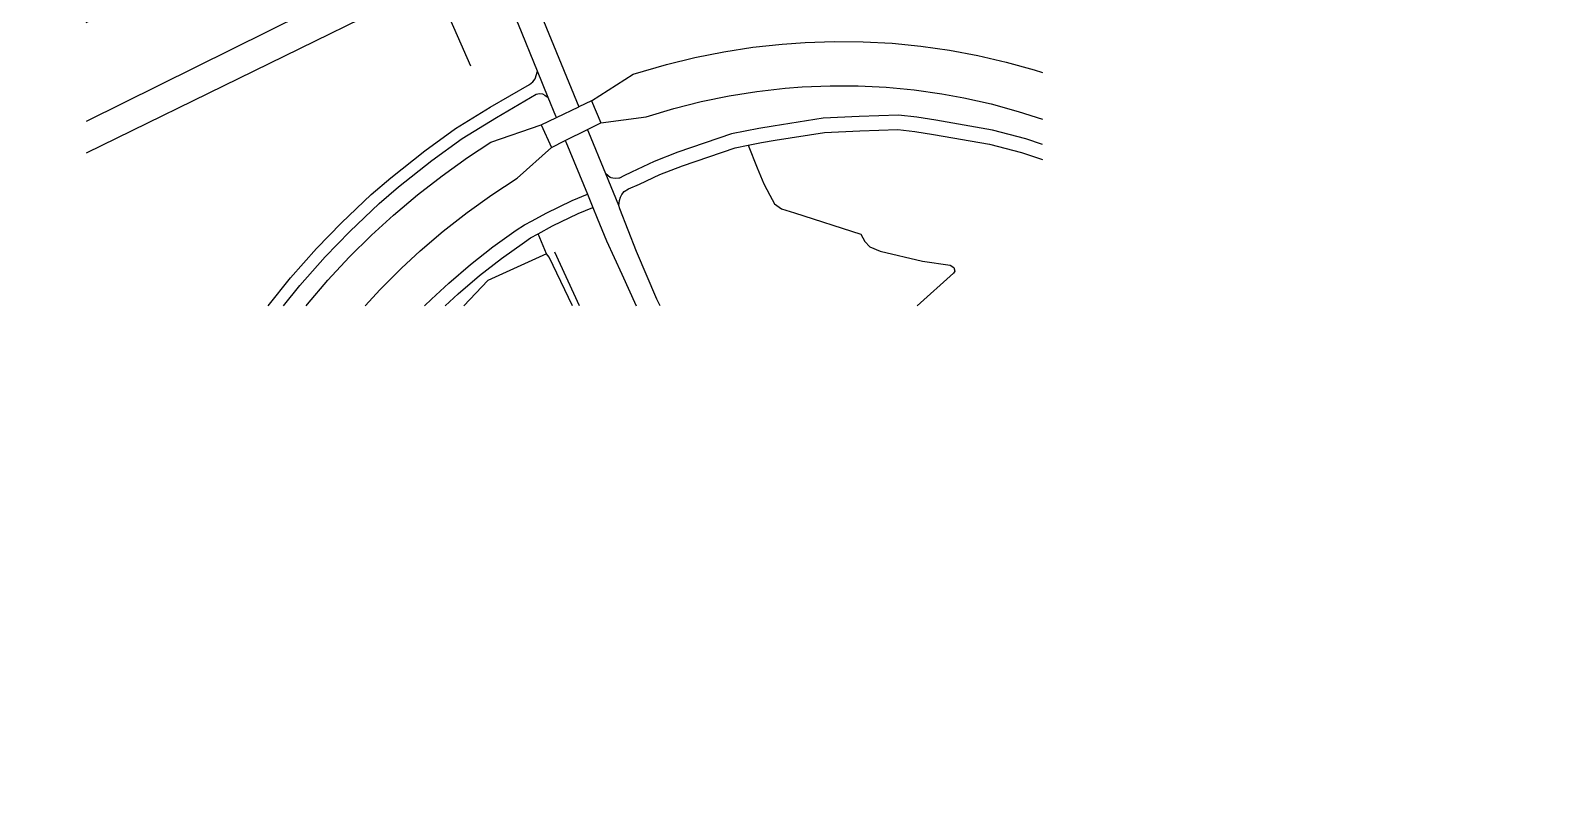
# Model space of a CAD drawing. Header units: millimetres. Extents: x 111502 to 977541, y 8702 to 1044108.
# Drawn here: x 488643.5 to 488835.6, y 239468.2 to 239564.2 of the extents above; entities that cross this region are included whole.
import ezdxf

# ---------------------------------------------------------------- set-up
doc = ezdxf.new("R2010")
doc.units = ezdxf.units.MM
doc.header["$LTSCALE"] = 0.25
doc.linetypes.add('DASHED2', pattern=[9.525, 6.35, -3.175])
doc.layers.add('E HVSS As Laid HV', color=10, linetype='Continuous')
doc.layers.add('X HVSS Site Background', color=8, linetype='Continuous')

# ---------------------------------------------------------------- blocks, each defined once
blk = doc.blocks.new('OS MAP 060722')
at = {"layer": 'X HVSS Site Background'}
for points in [[(-160.15, 438.9), (-148.8, 444.53), (-149.78, 446.49), (-156.88, 460.84), (-149.88, 464.24), (-137.88, 470.09), (-130.93, 455.89), (-129.43, 456.59), (-123.58, 444.64), (-160.15, 426.49)], [(-113.13, 465.64), (-108.68, 453.54), (-103.05, 439.85), (-98.34, 428.35)], [(-103.51, 432.81), (-105.92, 438.68), (-107.43, 442.39), (-112.73, 455.84)], [(-111.9, 433.46), (-115.23, 441.04), (-116.33, 443.99)], [(-118.08, 443.14), (-160.15, 422.52)], [(-96.74, 429.1), (-91.53, 432.43), (-87.34, 433.67), (-83.76, 434.55), (-80.15, 435.26), (-76.5, 435.82), (-72.84, 436.22), (-69.92, 436.43), (-66.29, 436.54), (-62.66, 436.5), (-59.03, 436.31), (-55.41, 435.96), (-51.81, 435.45), (-48.26, 434.79), (-44.71, 433.96), (-41.2, 432.97), (-40.15, 432.63)], [(-137.3, 403.38), (-134.5, 406.91), (-131.26, 410.56), (-128.1, 413.78), (-124.38, 417.33), (-121.91, 419.46), (-117.67, 422.83), (-113.79, 425.61), (-109.44, 428.31), (-104.53, 431.16), (-104.1, 431.5), (-103.82, 431.86), (-103.51, 432.81)], [(-102.16, 429.51), (-103.51, 432.81)], [(-95.59, 426.34), (-89.88, 427.08), (-86.42, 428.15), (-82.97, 429.02), (-79.49, 429.73), (-75.98, 430.28), (-72.45, 430.68), (-70.3, 430.84), (-66.79, 430.98), (-63.28, 430.96), (-59.77, 430.79), (-56.27, 430.46), (-52.79, 429.98), (-50.02, 429.47), (-46.6, 428.7), (-43.21, 427.77), (-40.15, 426.78)], [(-135.39, 403.38), (-133.35, 405.94), (-130.16, 409.53), (-127.05, 412.72), (-123.37, 416.21), (-120.95, 418.3), (-116.77, 421.63), (-112.96, 424.36), (-108.66, 427.02), (-103.68, 429.92), (-103.27, 430.02), (-102.88, 429.98), (-102.59, 429.82), (-102.16, 429.51)], [(-101.14, 427.01), (-101.21, 427.18), (-102.16, 429.51)], [(-96.74, 429.1), (-98.34, 428.35)], [(-96.74, 429.1), (-95.59, 426.34)], [(-103.06, 426.1), (-101.14, 427.01)], [(-101.14, 427.01), (-98.34, 428.35)], [(-40.15, 423.62), (-42.27, 424.34), (-46.42, 425.4), (-53.56, 426.66), (-55.94, 427.03), (-58.23, 427.28), (-63.15, 427.14), (-67.69, 426.91), (-73.97, 425.94), (-75.74, 425.63), (-79.19, 424.94), (-85.93, 422.64), (-88.87, 421.49), (-91.73, 420.17), (-92.67, 419.68), (-93.24, 419.41), (-93.32, 419.39), (-93.74, 419.34), (-94.07, 419.38), (-94.29, 419.44), (-94.41, 419.48), (-94.96, 419.94)], [(-132.54, 403.38), (-132.36, 403.61), (-129.8, 406.59), (-127.13, 409.47), (-124.34, 412.24), (-121.59, 414.76), (-118.59, 417.3), (-115.49, 419.71), (-112.3, 421.99), (-109.38, 423.91), (-103.06, 426.1)], [(-103.06, 426.1), (-101.76, 423.26)], [(-100.03, 424.13), (-97.25, 425.52)], [(-97.25, 425.52), (-95.59, 426.34)], [(-94.96, 419.94), (-97.08, 425.11), (-97.25, 425.52)], [(-77.07, 423.54), (-75.42, 423.87), (-73.68, 424.17), (-67.51, 425.12), (-63.08, 425.35), (-58.3, 425.49), (-56.17, 425.26), (-53.85, 424.89), (-46.79, 423.65), (-42.78, 422.62), (-40.15, 421.72)], [(-125.15, 403.38), (-123.26, 405.44), (-120.56, 408.13), (-118.23, 410.28), (-115.33, 412.75), (-112.33, 415.1), (-109.23, 417.32), (-106.05, 419.41), (-101.76, 423.26)], [(-101.76, 423.26), (-100.03, 424.13)], [(-100.03, 424.13), (-99.95, 423.94), (-97.26, 417.38)], [(-93.33, 415.96), (-93.24, 416.61), (-93.12, 417.02), (-92.95, 417.36), (-92.63, 417.71), (-92.1, 418.05), (-90.73, 418.66), (-88.16, 419.84), (-85.32, 420.95), (-78.72, 423.21), (-77.07, 423.54)], [(-77.07, 423.54), (-75.94, 420.68), (-75.11, 418.68), (-74.38, 417.25), (-73.77, 416.2), (-72.9, 415.55), (-71.29, 415.04), (-62.95, 412.37), (-62.45, 411.46), (-61.82, 410.8), (-60.53, 410.23), (-55.21, 408.99), (-51.75, 408.5), (-51.29, 408.2), (-51.17, 407.75), (-51.32, 407.49), (-55.88, 403.38)], [(-93.33, 415.96), (-94.96, 419.94)], [(-117.69, 403.38), (-116.83, 404.24), (-114.65, 406.25), (-111.92, 408.58), (-109.1, 410.79), (-106.18, 412.88), (-105.14, 413.56), (-104.2, 414.06), (-102.44, 415.01), (-99.16, 416.6), (-97.26, 417.38)], [(-97.26, 417.38), (-96.58, 415.71)], [(-103.43, 412.42), (-101.62, 413.41), (-98.43, 414.95), (-96.58, 415.71)], [(-96.58, 415.71), (-96.04, 414.39), (-94.88, 411.54), (-92.93, 407.34), (-91.14, 403.38)], [(-88.14, 403.38), (-88.53, 404.24), (-91.08, 410.19), (-93.17, 415.56), (-93.33, 415.96)], [(-115.1, 403.38), (-113.46, 404.9), (-110.78, 407.18), (-108.02, 409.34), (-105.16, 411.39), (-104.38, 411.91), (-103.43, 412.42)], [(-102.38, 409.91), (-103.43, 412.42)], [(-102.38, 409.91), (-109.76, 406.58), (-112.75, 403.38)], [(-99.13, 403.38), (-102.04, 409.5), (-102.38, 409.91)], [(-98.24, 403.38), (-101.36, 410.12)]]:
    blk.add_lwpolyline(points, dxfattribs=at)

msp = doc.modelspace()

# ---------------------------------------------------------------- linework, layer by layer
at = {"lineweight": 0}
msp.add_circle((488727.82, 239008.33), 11388.42, dxfattribs=at)

# ---------------------------------------------------------------- block references
at = {"layer": 'E HVSS As Laid HV', "linetype": 'DASHED2', "lineweight": 0}
msp.add_blockref('OS MAP 060722', (488810.58, 239126.31), dxfattribs=at)

doc.saveas('drawing.dxf')
